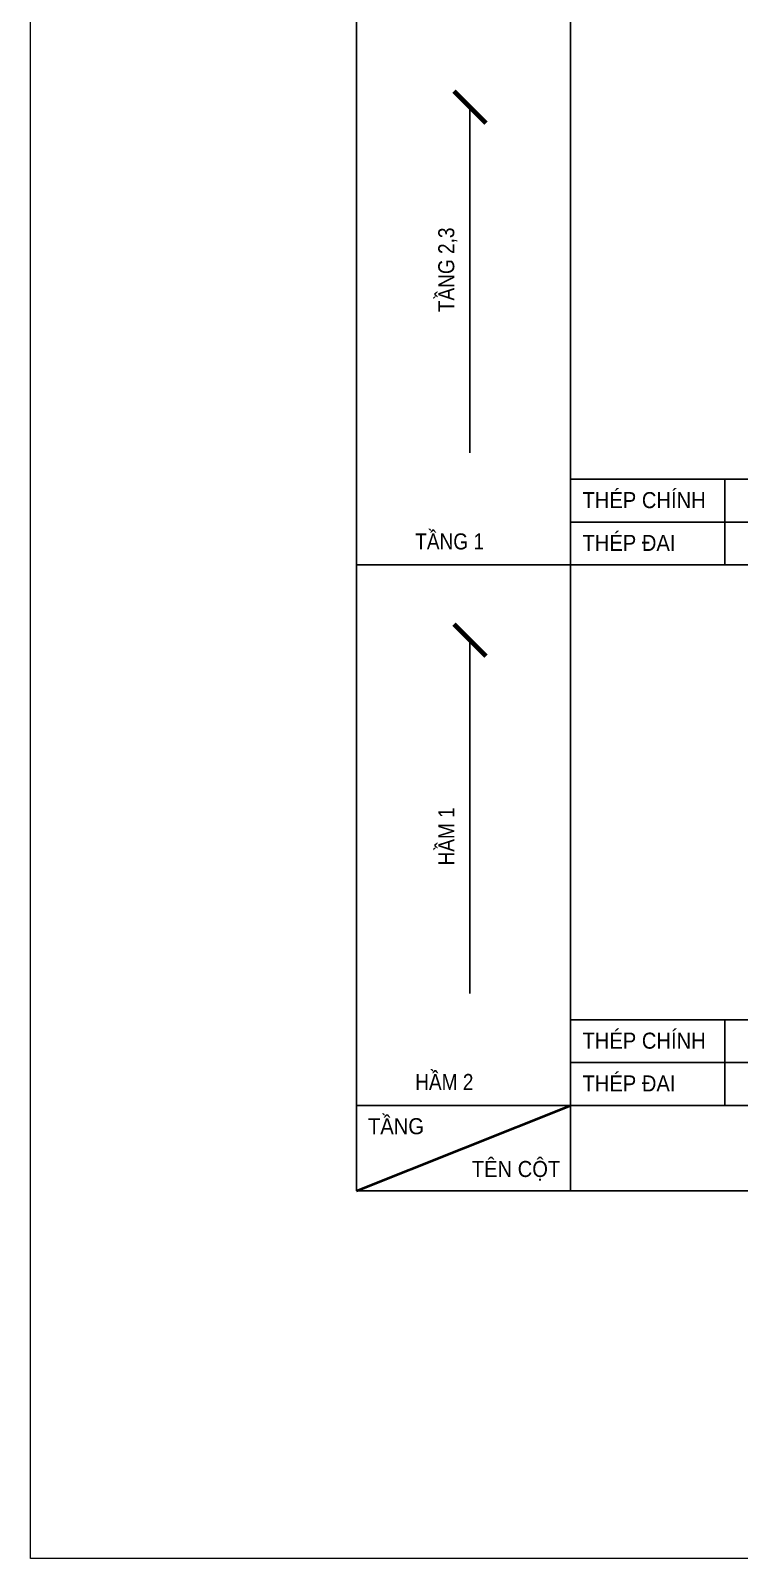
# Model space of a CAD drawing. Header units: millimetres. Extents: x -146909 to 4830753, y -683702 to -336947.
# Drawn here: x 4530568 to 4533880, y -448762 to -441617 of the extents above; entities that cross this region are included whole.
import ezdxf
from ezdxf.enums import TextEntityAlignment as Align

# ---------------------------------------------------------------- set-up
doc = ezdxf.new("R2010")
doc.units = ezdxf.units.MM
doc.header["$MEASUREMENT"] = 0
for name, color, linetype, lineweight in [('CDAI', 3, 'Continuous', 40), ('chunho.q', 1, 'Continuous', 13), ('DBAO', 2, 'Continuous', 13), ('STICK', 1, 'Continuous', 9)]:
    doc.layers.add(name, color=color, linetype=linetype, lineweight=lineweight)
for name, color, linetype in [('DM', 1, 'Continuous'), ('TBL', 1, 'Continuous'), ('TX', 214, 'Continuous')]:
    doc.layers.add(name, color=color, linetype=linetype)
doc.styles.add('arial', font='arial.ttf', dxfattribs={"width": 0.85})
doc.dimstyles.new('TTP-50', dxfattribs={"dimscale": 50, "dimtxt": 2.5, "dimasz": 1, "dimexe": 1, "dimexo": 1, "dimgap": 0.09, "dimtad": 0, "dimdec": 4, "dimzin": 9, "dimdsep": 46, "dimtxsty": 'arial', "dimblk": 'Stick', "dimcen": 0.09, "dimdle": 1.5, "dimclrd": 256, "dimclre": 256, "dimclrt": 1, "dimadec": 0, "dimazin": 0, "dimtfac": 1, "dimtdec": 4, "dimtmove": 0, "dimatfit": 3, "dimldrblk": 'ARCHTICK', "dimfxl": 1, "dimtvp": 1, "dimtolj": 1, "dimtzin": 0, "dimarcsym": 0})

# ---------------------------------------------------------------- blocks, each defined once
blk = doc.blocks.new('Stick')
at = {"layer": 'STICK'}
h = blk.add_hatch(color=256, dxfattribs=at)
edge = h.paths.add_edge_path()
edge.add_line((0.3, 0.5), (-0.5, -0.3))
edge.add_arc((-0.4, -0.4), 0.141, 135, 315)
edge.add_line((-0.3, -0.5), (0.5, 0.3))
edge.add_arc((0.4, 0.4), 0.141, 315, 495)
blk.add_line((1, 0), (-1, 0), dxfattribs=at)
blk.add_lwpolyline([(0.3, 0.5), (-0.5, -0.3, 1), (-0.3, -0.5), (0.5, 0.3, 1), (0.3, 0.5, 1)], format="xyb", dxfattribs=at)

msp = doc.modelspace()

# ---------------------------------------------------------------- linework, layer by layer
at = {"layer": 'CDAI', "color": 214}
msp.add_line((4532090.51977, -447043.47578), (4533090.51977, -446643.47578), dxfattribs=at)
at = {"layer": 'DBAO', "color": 1}
msp.add_lwpolyline([(4547317.55124, -448761.98892), (4530567.55124, -448761.98892), (4530567.55124, -434761.98892), (4547317.55124, -434761.98892)], close=True, dxfattribs=at)
at = {"layer": 'TBL'}
for p, q in [((4532090.51977, -436532.74482), (4532090.51977, -447043.47578)), ((4533090.51977, -436532.74482), (4533090.51977, -447043.47578)), ((4533090.51977, -443715.79304), (4545354.62621, -443715.79304)), ((4533812.11391, -443715.79304), (4533812.11391, -444115.79304)), ((4532090.51977, -444115.79304), (4545354.62621, -444115.79304)), ((4533090.51977, -446243.47578), (4545354.62621, -446243.47578)), ((4533812.11391, -446243.47578), (4533812.11391, -446643.47578)), ((4532090.51977, -446643.47578), (4545354.62621, -446643.47578)), ((4532090.51977, -447043.47578), (4545354.62621, -447043.47578))]:
    msp.add_line(p, q, dxfattribs=at)
at = {"layer": 'TBL', "color": 8}
for p, q in [((4533090.51977, -443915.79304), (4545354.62621, -443915.79304)), ((4533090.51977, -446443.47578), (4545354.62621, -446443.47578))]:
    msp.add_line(p, q, dxfattribs=at)

# ---------------------------------------------------------------- texts
at = {"layer": 'chunho.q', "color": 1, "style": 'arial', "width": 0.85}
for s, p in [('TẦNG 2,3', (4532547.85217, -442934.32184)), ('HẦM 1', (4532547.85217, -445521.69795))]:
    msp.add_text(s, height=75, rotation=90, dxfattribs=at).set_placement(p)
for s, p in [('TẦNG 1', (4532365.16476, -444043.79304)), ('HẦM 2', (4532365.16476, -446571.47578))]:
    msp.add_text(s, height=75, dxfattribs=at).set_placement(p)
at = {"layer": 'TX', "color": 2, "style": 'arial', "width": 0.9}
for s, p in [('THÉP CHÍNH', (4533146.77856, -443813.10865)), ('THÉP ĐAI', (4533146.77856, -444013.10865)), ('THÉP CHÍNH', (4533146.77856, -446340.79139)), ('THÉP ĐAI', (4533146.77856, -446540.79139)), ('TẦNG', (4532144.46584, -446740.79139)), ('TÊN CỘT', (4532629.40441, -446940.79139))]:
    msp.add_text(s, height=75, dxfattribs=at).set_placement(p, align=Align.MIDDLE_LEFT)

# ---------------------------------------------------------------- leaders
at = {"layer": 'DM'}
for points in [[(4532621.08285, -441975.72977), (4532621.08285, -443592.64926)], [(4532621.08285, -444468.16202), (4532621.08285, -446120.33199)]]:
    msp.add_leader(points, dimstyle='TTP-50', override={"dimasz": 3, "dimgap": 0.09, "dimtad": 0}, dxfattribs=at)

doc.saveas('drawing.dxf')
